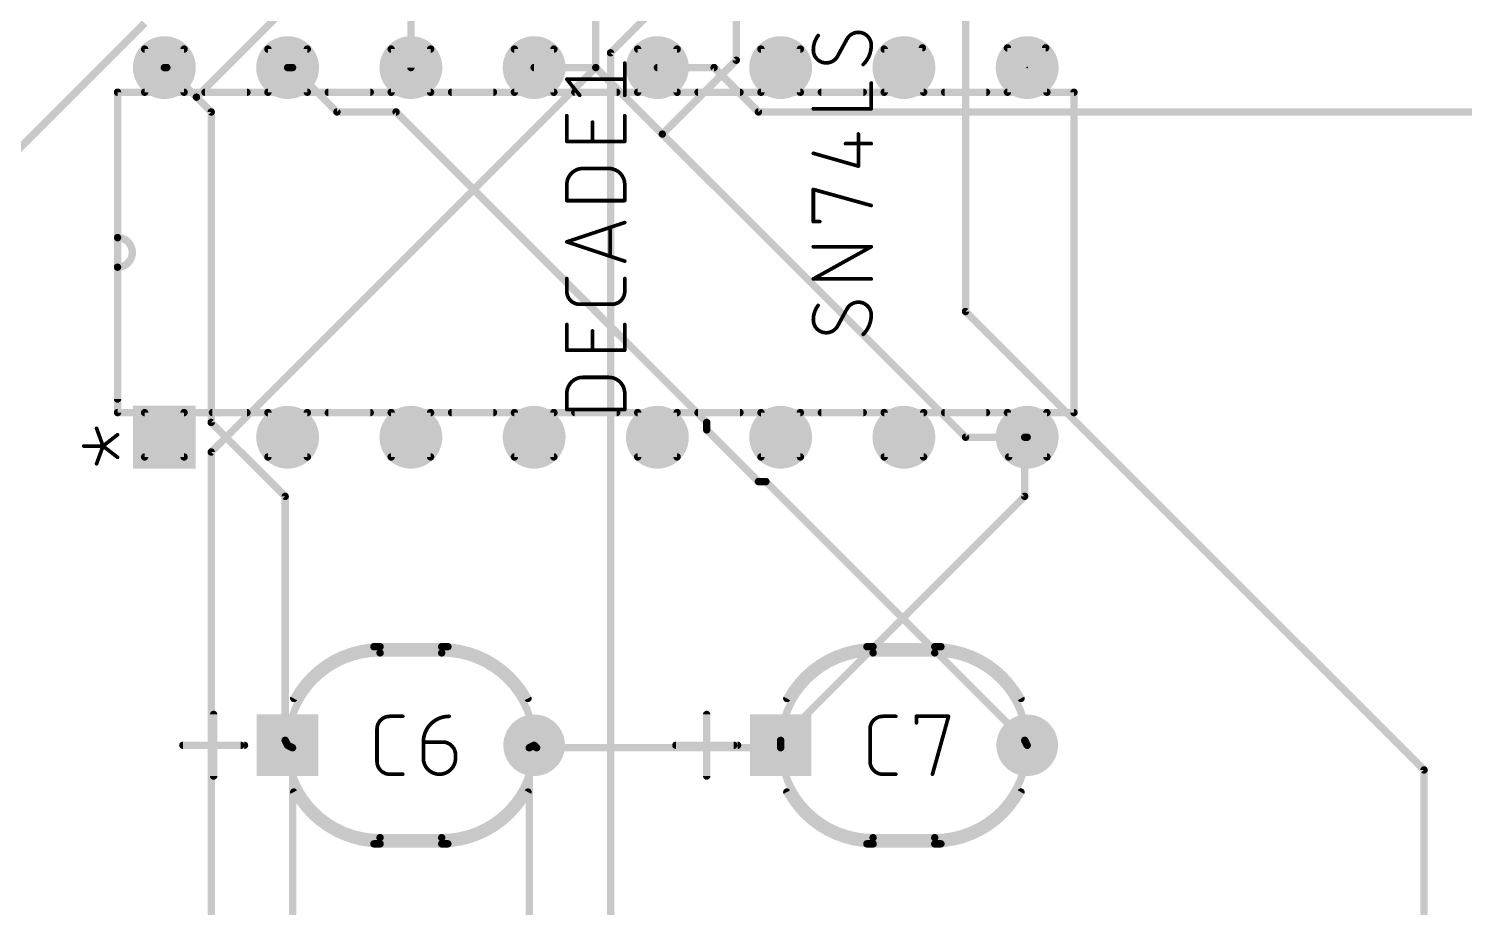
# Model space of a CAD drawing. Extents: x 0 to 5.05, y 0 to 4.04.
# Drawn here: x 0.59 to 1.755, y 2.019 to 2.732 of the extents above; entities that cross this region are included whole.
import ezdxf

# ---------------------------------------------------------------- set-up
doc = ezdxf.new("R2010")
doc.units = 0
for name, color, linetype in [('1', 12, 'CONTINUOUS'), ('16', 132, 'CONTINUOUS'), ('17', 110, 'CONTINUOUS'), ('21', 253, 'CONTINUOUS'), ('23', 53, 'CONTINUOUS'), ('25', 253, 'CONTINUOUS'), ('27', 253, 'CONTINUOUS'), ('51', 253, 'CONTINUOUS')]:
    doc.layers.add(name, color=color, linetype=linetype)

# ---------------------------------------------------------------- blocks, each defined once
blk = doc.blocks.new('SQUAREP')
blk.add_solid([(-0.5, -0.5), (0.5, -0.5), (-0.5, 0.5), (0.5, 0.5)])
blk = doc.blocks.new('ROUNDP')
at = {"const_width": 0.5}
blk.add_lwpolyline([(0, -0.25, 1), (0, 0.25, 1), (0, -0.25)], format="xyb", dxfattribs=at)

msp = doc.modelspace()

# ---------------------------------------------------------------- linework, layer by layer
at = {"layer": '1', "const_width": 0.006}
for points in [[(1.35, 2.502), (1.35, 3.142)], [(0.996, 2.946), (0.726, 2.676)], [(1.164, 2.748), (1.164, 2.706)], [(0.576, 2.628), (0.684, 2.736)], [(0.702, 2.7), (0.7, 2.7)], [(0.702, 2.7), (0.726, 2.676)], [(0.804, 2.7), (0.8, 2.7)], [(0.804, 2.7), (0.84, 2.664)], [(1.05, 2.7), (1, 2.7)], [(1.104, 2.646), (1.05, 2.7)], [(1.164, 2.706), (1.104, 2.646)], [(0.726, 2.676), (0.738, 2.664)], [(0.738, 2.664), (0.738, 2.412)], [(0.84, 2.664), (0.888, 2.664)], [(0.888, 2.664), (1.14, 2.412)], [(1.35, 2.4), (1.104, 2.646)], [(1.722, 2.13), (1.35, 2.502)], [(0.738, 2.412), (0.798, 2.352)], [(1.14, 2.412), (1.14, 2.406)], [(1.14, 2.406), (1.182, 2.364)], [(1.4, 2.4), (1.35, 2.4)], [(1.182, 2.364), (1.188, 2.364)], [(1.188, 2.364), (1.398, 2.154)], [(0.798, 2.352), (0.798, 2.154)], [(0.798, 2.154), (0.8, 2.15)], [(1.398, 2.154), (1.4, 2.15)], [(1.002, 2.148), (1, 2.15)], [(1.2, 2.148), (1.002, 2.148)], [(1.2, 2.148), (1.2, 2.15)], [(1.722, 1.032), (1.722, 2.13)]]:
    msp.add_lwpolyline(points, dxfattribs=at)
at = {"layer": '1', "const_width": 0.003}
for points in [[(0.7, 2.7015, 1), (0.7, 2.6985)], [(0.703061, 2.701061, 1), (0.700939, 2.698939)], [(0.702, 2.6985, 1), (0.702, 2.7015)], [(0.8, 2.7015, 1), (0.8, 2.6985)], [(0.805061, 2.701061, 1), (0.802939, 2.698939)], [(0.804, 2.6985, 1), (0.804, 2.7015)], [(1, 2.7015, 1), (1, 2.6985)], [(1.051061, 2.701061, 1), (1.048939, 2.698939)], [(1.05, 2.6985, 1), (1.05, 2.7015)], [(1.1625, 2.706, 1), (1.1655, 2.706)], [(1.165061, 2.704939, 1), (1.162939, 2.707061)], [(0.727061, 2.677061, 1), (0.724939, 2.674939)], [(0.724939, 2.677061, 1), (0.727061, 2.674939)], [(0.724939, 2.674939, 1), (0.727061, 2.677061)], [(0.7395, 2.664, 1), (0.7365, 2.664)], [(0.736939, 2.662939, 1), (0.739061, 2.665061)], [(0.84, 2.6655, 1), (0.84, 2.6625)], [(0.838939, 2.662939, 1), (0.841061, 2.665061)], [(0.889061, 2.665061, 1), (0.886939, 2.662939)], [(0.888, 2.6625, 1), (0.888, 2.6655)], [(1.105061, 2.647061, 1), (1.102939, 2.644939)], [(1.102939, 2.647061, 1), (1.105061, 2.644939)], [(1.102939, 2.644939, 1), (1.105061, 2.647061)], [(1.351061, 2.503061, 1), (1.348939, 2.500939)], [(1.3485, 2.502, 1), (1.3515, 2.502)], [(0.739061, 2.413061, 1), (0.736939, 2.410939)], [(0.7365, 2.412, 1), (0.7395, 2.412)], [(1.1415, 2.412, 1), (1.1385, 2.412)], [(1.138939, 2.410939, 1), (1.141061, 2.413061)], [(1.141061, 2.407061, 1), (1.138939, 2.404939)], [(1.1385, 2.406, 1), (1.1415, 2.406)], [(1.35, 2.4015, 1), (1.35, 2.3985)], [(1.348939, 2.398939, 1), (1.351061, 2.401061)], [(1.4, 2.3985, 1), (1.4, 2.4015)], [(1.182, 2.3655, 1), (1.182, 2.3625)], [(1.180939, 2.362939, 1), (1.183061, 2.365061)], [(1.189061, 2.365061, 1), (1.186939, 2.362939)], [(1.188, 2.3625, 1), (1.188, 2.3655)], [(0.7995, 2.352, 1), (0.7965, 2.352)], [(0.796939, 2.350939, 1), (0.799061, 2.353061)], [(0.799342, 2.154671, 1), (0.796658, 2.153329)], [(0.7965, 2.154, 1), (0.7995, 2.154)], [(1.399342, 2.154671, 1), (1.396658, 2.153329)], [(1.396939, 2.152939, 1), (1.399061, 2.155061)], [(0.798658, 2.149329, 1), (0.801342, 2.150671)], [(1.001061, 2.151061, 1), (0.998939, 2.148939)], [(1.002, 2.1495, 1), (1.002, 2.1465)], [(1.000939, 2.146939, 1), (1.003061, 2.149061)], [(1.2015, 2.15, 1), (1.1985, 2.15)], [(1.1985, 2.148, 1), (1.2015, 2.148)], [(1.2, 2.1465, 1), (1.2, 2.1495)], [(1.398658, 2.149329, 1), (1.401342, 2.150671)], [(1.7235, 2.13, 1), (1.7205, 2.13)], [(1.720939, 2.128939, 1), (1.723061, 2.131061)]]:
    msp.add_lwpolyline(points, format="xyb", dxfattribs=at)
at = {"layer": '16', "const_width": 0.006}
for points in [[(1.05, 2.7), (1.05, 3.142)], [(0.9, 3.036), (0.9, 2.7)], [(1.062, 2.712), (1.248, 2.898)], [(1.062, 0.936), (1.062, 2.712)], [(0.738, 2.388), (1.05, 2.7)], [(1.146, 2.7), (1.1, 2.7)], [(1.182, 2.664), (1.146, 2.7)], [(2.064, 2.664), (1.182, 2.664)], [(1.398, 2.352), (1.398, 2.4)], [(1.398, 2.4), (1.4, 2.4)], [(0.738, 0.936), (0.738, 2.388)], [(1.2, 2.154), (1.398, 2.352)], [(1.2, 2.154), (1.2, 2.15)], [(0.804, 2.148), (0.8, 2.15)], [(0.804, 2.148), (0.804, 0.858)], [(0.996, 2.148), (1, 2.15)], [(0.996, 2.148), (0.996, 0.66)]]:
    msp.add_lwpolyline(points, dxfattribs=at)
at = {"layer": '16', "const_width": 0.003}
for points in [[(1.0635, 2.712, 1), (1.0605, 2.712)], [(1.060939, 2.713061, 1), (1.063061, 2.710939)], [(1.051061, 2.698939, 1), (1.048939, 2.701061)], [(1.1, 2.7015, 1), (1.1, 2.6985)], [(1.147061, 2.701061, 1), (1.144939, 2.698939)], [(1.146, 2.6985, 1), (1.146, 2.7015)], [(0.8985, 2.7, 1), (0.9015, 2.7)], [(1.0485, 2.7, 1), (1.0515, 2.7)], [(1.182, 2.6655, 1), (1.182, 2.6625)], [(1.180939, 2.662939, 1), (1.183061, 2.665061)], [(1.3995, 2.4, 1), (1.3965, 2.4)], [(1.398, 2.4015, 1), (1.398, 2.3985)], [(1.4, 2.3985, 1), (1.4, 2.4015)], [(0.7395, 2.388, 1), (0.7365, 2.388)], [(0.736939, 2.389061, 1), (0.739061, 2.386939)], [(1.3965, 2.352, 1), (1.3995, 2.352)], [(1.399061, 2.350939, 1), (1.396939, 2.353061)], [(1.2015, 2.154, 1), (1.1985, 2.154)], [(1.198939, 2.155061, 1), (1.201061, 2.152939)], [(0.800671, 2.151342, 1), (0.799329, 2.148658)], [(0.8055, 2.148, 1), (0.8025, 2.148)], [(0.803329, 2.146658, 1), (0.804671, 2.149342)], [(0.9975, 2.148, 1), (0.9945, 2.148)], [(0.995329, 2.149342, 1), (0.996671, 2.146658)], [(1.000671, 2.148658, 1), (0.999329, 2.151342)], [(1.1985, 2.15, 1), (1.2015, 2.15)]]:
    msp.add_lwpolyline(points, format="xyb", dxfattribs=at)
at = {"layer": '21'}
for points, const_width in [([(0.662, 2.68), (0.662, 2.562)], 0.006), ([(0.767, 2.68), (0.733, 2.68)], 0.006), ([(0.867, 2.68), (0.833, 2.68)], 0.006), ([(0.967, 2.68), (0.933, 2.68)], 0.006), ([(1.067, 2.68), (1.033, 2.68)], 0.006), ([(1.167, 2.68), (1.133, 2.68)], 0.006), ([(1.267, 2.68), (1.233, 2.68)], 0.006), ([(1.367, 2.68), (1.333, 2.68)], 0.006), ([(1.438, 2.42), (1.438, 2.68)], 0.006), ([(0.662, 2.562), (0.662, 2.538)], 0.006), ([(0.662, 2.538), (0.662, 2.431)], 0.006), ([(0.739, 2.42), (0.767, 2.42)], 0.006), ([(0.833, 2.42), (0.867, 2.42)], 0.006), ([(0.933, 2.42), (0.967, 2.42)], 0.006), ([(1.033, 2.42), (1.067, 2.42)], 0.006), ([(1.133, 2.42), (1.167, 2.42)], 0.006), ([(1.233, 2.42), (1.267, 2.42)], 0.006), ([(1.333, 2.42), (1.367, 2.42)], 0.006), ([(0.650222, 2.392861), (0.645, 2.407222)], 0.003), ([(0.650222, 2.392861), (0.661972, 2.402)], 0.003), ([(0.634556, 2.392861), (0.650222, 2.392861)], 0.003), ([(0.650222, 2.392861), (0.645, 2.3785)], 0.003), ([(0.661972, 2.383722), (0.650222, 2.392861)], 0.003), ([(0.87, 2.23), (0.875, 2.23)], 0.006), ([(0.875, 2.23), (0.925, 2.23)], 0.006), ([(0.925, 2.23), (0.93, 2.23)], 0.006), ([(1.27, 2.23), (1.275, 2.23)], 0.006), ([(1.275, 2.23), (1.325, 2.23)], 0.006), ([(1.325, 2.23), (1.33, 2.23)], 0.006), ([(0.74, 2.175), (0.74, 2.125)], 0.006), ([(1.14, 2.175), (1.14, 2.125)], 0.006), ([(0.715, 2.15), (0.762, 2.15)], 0.006), ([(1.115, 2.15), (1.162, 2.15)], 0.006), ([(0.87, 2.07), (0.875, 2.07)], 0.006), ([(0.875, 2.07), (0.925, 2.07)], 0.006), ([(0.925, 2.07), (0.93, 2.07)], 0.006), ([(1.27, 2.07), (1.275, 2.07)], 0.006), ([(1.275, 2.07), (1.325, 2.07)], 0.006), ([(1.325, 2.07), (1.33, 2.07)], 0.006)]:
    msp.add_lwpolyline(points, dxfattribs=dict(at, const_width=const_width))
for points, const_width in [([(0.6635, 2.68, 1), (0.6605, 2.68)], 0.003), ([(0.733, 2.6815, 1), (0.733, 2.6785)], 0.003), ([(0.767, 2.6785, 1), (0.767, 2.6815)], 0.003), ([(0.833, 2.6815, 1), (0.833, 2.6785)], 0.003), ([(0.867, 2.6785, 1), (0.867, 2.6815)], 0.003), ([(0.933, 2.6815, 1), (0.933, 2.6785)], 0.003), ([(0.967, 2.6785, 1), (0.967, 2.6815)], 0.003), ([(1.033, 2.6815, 1), (1.033, 2.6785)], 0.003), ([(1.067, 2.6785, 1), (1.067, 2.6815)], 0.003), ([(1.133, 2.6815, 1), (1.133, 2.6785)], 0.003), ([(1.167, 2.6785, 1), (1.167, 2.6815)], 0.003), ([(1.233, 2.6815, 1), (1.233, 2.6785)], 0.003), ([(1.267, 2.6785, 1), (1.267, 2.6815)], 0.003), ([(1.333, 2.6815, 1), (1.333, 2.6785)], 0.003), ([(1.367, 2.6785, 1), (1.367, 2.6815)], 0.003), ([(1.4395, 2.68, 1), (1.4365, 2.68)], 0.003), ([(0.6635, 2.562, 1), (0.6605, 2.562)], 0.003), ([(0.662, 2.538, 1), (0.662, 2.562)], 0.006), ([(0.662, 2.5635, 1), (0.662, 2.5605)], 0.003), ([(0.6605, 2.562, 1), (0.6635, 2.562)], 0.003), ([(0.6635, 2.538, 1), (0.6605, 2.538)], 0.003), ([(0.662, 2.5395, 1), (0.662, 2.5365)], 0.003), ([(0.6605, 2.538, 1), (0.6635, 2.538)], 0.003), ([(0.6605, 2.431, 1), (0.6635, 2.431)], 0.003), ([(0.739, 2.4215, 1), (0.739, 2.4185)], 0.003), ([(0.767, 2.4185, 1), (0.767, 2.4215)], 0.003), ([(0.833, 2.4215, 1), (0.833, 2.4185)], 0.003), ([(0.867, 2.4185, 1), (0.867, 2.4215)], 0.003), ([(0.933, 2.4215, 1), (0.933, 2.4185)], 0.003), ([(0.967, 2.4185, 1), (0.967, 2.4215)], 0.003), ([(1.033, 2.4215, 1), (1.033, 2.4185)], 0.003), ([(1.067, 2.4185, 1), (1.067, 2.4215)], 0.003), ([(1.133, 2.4215, 1), (1.133, 2.4185)], 0.003), ([(1.167, 2.4185, 1), (1.167, 2.4215)], 0.003), ([(1.233, 2.4215, 1), (1.233, 2.4185)], 0.003), ([(1.267, 2.4185, 1), (1.267, 2.4215)], 0.003), ([(1.333, 2.4215, 1), (1.333, 2.4185)], 0.003), ([(1.367, 2.4185, 1), (1.367, 2.4215)], 0.003), ([(1.4365, 2.42, 1), (1.4395, 2.42)], 0.003), ([(0.645705, 2.407479, 1), (0.644295, 2.406966)], 0.0015), ([(0.662433, 2.401408, 1), (0.661512, 2.402592)], 0.0015), ([(0.634556, 2.393611, 1), (0.634556, 2.392111)], 0.0015), ([(0.650683, 2.393453, 1), (0.649762, 2.392269)], 0.0015), ([(0.649762, 2.393453, 1), (0.650683, 2.392269)], 0.0015), ([(0.650927, 2.392605, 1), (0.649517, 2.393117)], 0.0015), ([(0.649517, 2.392605, 1), (0.650927, 2.393117)], 0.0015), ([(0.650222, 2.392111, 1), (0.650222, 2.393611)], 0.0015), ([(0.644295, 2.378756, 1), (0.645705, 2.378244)], 0.0015), ([(0.661512, 2.38313, 1), (0.662433, 2.384314)], 0.0015), ([(0.875, 2.23, 0.272631), (0.805, 2.188)], 0.006), ([(0.87, 2.2315, 1), (0.87, 2.2285)], 0.003), ([(0.875, 2.2315, 1), (0.875, 2.2285)], 0.003), ([(0.875012, 2.2285, 1), (0.874988, 2.2315)], 0.003), ([(0.875, 2.2285, 1), (0.875, 2.2315)], 0.003), ([(0.925, 2.2315, 1), (0.925, 2.2285)], 0.003), ([(0.995, 2.188, 0.272631), (0.925, 2.23)], 0.006), ([(0.925012, 2.2315, 1), (0.924988, 2.2285)], 0.003), ([(0.925, 2.2285, 1), (0.925, 2.2315)], 0.003), ([(0.93, 2.2285, 1), (0.93, 2.2315)], 0.003), ([(1.275, 2.23, 0.272631), (1.205, 2.188)], 0.006), ([(1.27, 2.2315, 1), (1.27, 2.2285)], 0.003), ([(1.275, 2.2315, 1), (1.275, 2.2285)], 0.003), ([(1.275012, 2.2285, 1), (1.274988, 2.2315)], 0.003), ([(1.275, 2.2285, 1), (1.275, 2.2315)], 0.003), ([(1.325, 2.2315, 1), (1.325, 2.2285)], 0.003), ([(1.395, 2.188, 0.272631), (1.325, 2.23)], 0.006), ([(1.325012, 2.2315, 1), (1.324988, 2.2285)], 0.003), ([(1.325, 2.2285, 1), (1.325, 2.2315)], 0.003), ([(1.33, 2.2285, 1), (1.33, 2.2315)], 0.003), ([(0.803682, 2.188717, 1), (0.806318, 2.187283)], 0.003), ([(0.993682, 2.187283, 1), (0.996318, 2.188717)], 0.003), ([(1.203682, 2.188717, 1), (1.206318, 2.187283)], 0.003), ([(1.393682, 2.187283, 1), (1.396318, 2.188717)], 0.003), ([(0.7415, 2.175, 1), (0.7385, 2.175)], 0.003), ([(1.1415, 2.175, 1), (1.1385, 2.175)], 0.003), ([(0.715, 2.1515, 1), (0.715, 2.1485)], 0.003), ([(0.762, 2.1485, 1), (0.762, 2.1515)], 0.003), ([(1.115, 2.1515, 1), (1.115, 2.1485)], 0.003), ([(1.162, 2.1485, 1), (1.162, 2.1515)], 0.003), ([(0.7385, 2.125, 1), (0.7415, 2.125)], 0.003), ([(1.1385, 2.125, 1), (1.1415, 2.125)], 0.003), ([(0.805, 2.112, 0.272631), (0.875, 2.07)], 0.006), ([(0.806318, 2.112717, 1), (0.803682, 2.111283)], 0.003), ([(0.925, 2.07, 0.272631), (0.995, 2.112)], 0.006), ([(0.996318, 2.111283, 1), (0.993682, 2.112717)], 0.003), ([(1.205, 2.112, 0.272631), (1.275, 2.07)], 0.006), ([(1.206318, 2.112717, 1), (1.203682, 2.111283)], 0.003), ([(1.325, 2.07, 0.272631), (1.395, 2.112)], 0.006), ([(1.396318, 2.111283, 1), (1.393682, 2.112717)], 0.003), ([(0.87, 2.0715, 1), (0.87, 2.0685)], 0.003), ([(0.875, 2.0715, 1), (0.875, 2.0685)], 0.003), ([(0.874988, 2.0685, 1), (0.875012, 2.0715)], 0.003), ([(0.875, 2.0685, 1), (0.875, 2.0715)], 0.003), ([(0.925, 2.0715, 1), (0.925, 2.0685)], 0.003), ([(0.924988, 2.0715, 1), (0.925012, 2.0685)], 0.003), ([(0.925, 2.0685, 1), (0.925, 2.0715)], 0.003), ([(0.93, 2.0685, 1), (0.93, 2.0715)], 0.003), ([(1.27, 2.0715, 1), (1.27, 2.0685)], 0.003), ([(1.275, 2.0715, 1), (1.275, 2.0685)], 0.003), ([(1.274988, 2.0685, 1), (1.275012, 2.0715)], 0.003), ([(1.275, 2.0685, 1), (1.275, 2.0715)], 0.003), ([(1.325, 2.0715, 1), (1.325, 2.0685)], 0.003), ([(1.324988, 2.0715, 1), (1.325012, 2.0685)], 0.003), ([(1.325, 2.0685, 1), (1.325, 2.0715)], 0.003), ([(1.33, 2.0685, 1), (1.33, 2.0715)], 0.003)]:
    msp.add_lwpolyline(points, format="xyb", dxfattribs=dict(at, const_width=const_width))
at = {"layer": '23'}
for p in [(1.4, 2.7), (0.8, 2.15), (1.2, 2.15)]:
    msp.add_point(p, dxfattribs=at)
at = {"layer": '25', "const_width": 0.003}
for points in [[(1.0735, 2.677499), (1.0735, 2.70361)], [(1.036945, 2.677499), (1.0265, 2.690555)], [(1.0265, 2.690555), (1.0735, 2.690555)], [(1.0265, 2.640077), (1.0265, 2.660966)], [(1.047389, 2.640077), (1.047389, 2.655744)], [(1.0735, 2.660966), (1.0735, 2.640077)], [(1.0735, 2.640077), (1.0265, 2.640077)], [(1.039556, 2.618111), (1.060445, 2.618111)], [(1.0265, 2.592), (1.0265, 2.605055)], [(1.0735, 2.605055), (1.0735, 2.592)], [(1.0735, 2.592), (1.0265, 2.592)], [(1.0265, 2.558555), (1.0735, 2.574222)], [(1.06175, 2.570305), (1.06175, 2.546805)], [(1.0735, 2.542889), (1.0265, 2.558555)], [(1.0265, 2.51833), (1.0265, 2.528774)], [(1.0735, 2.528774), (1.0735, 2.51833)], [(1.063056, 2.507885), (1.036945, 2.507885)], [(1.0265, 2.470578), (1.0265, 2.491467)], [(1.0735, 2.491467), (1.0735, 2.470578)], [(1.047389, 2.470578), (1.047389, 2.486244)], [(1.0735, 2.470578), (1.0265, 2.470578)], [(1.039556, 2.448611), (1.060445, 2.448611)], [(1.0265, 2.4225), (1.0265, 2.435555)], [(1.0735, 2.435555), (1.0735, 2.4225)], [(1.0735, 2.4225), (1.0265, 2.4225)], [(0.882944, 2.1735), (0.893389, 2.1735)], [(1.282944, 2.1735), (1.293389, 2.1735)], [(1.310114, 2.168278), (1.310114, 2.1735)], [(1.310114, 2.1735), (1.336225, 2.1735)], [(1.336225, 2.1735), (1.32317, 2.1265)], [(0.8725, 2.136944), (0.8725, 2.163055)], [(1.2725, 2.136944), (1.2725, 2.163055)], [(0.910114, 2.152611), (0.925781, 2.152611)], [(0.910114, 2.139555), (0.910114, 2.152611)], [(0.936225, 2.142167), (0.936225, 2.139555)], [(0.893389, 2.1265), (0.882944, 2.1265)], [(1.293389, 2.1265), (1.282944, 2.1265)]]:
    msp.add_lwpolyline(points, dxfattribs=at)
at = {"layer": '25'}
for points, const_width in [([(1.07425, 2.70361, 1), (1.07275, 2.70361)], 0.0015), ([(1.027086, 2.691023, 1), (1.025914, 2.690086)], 0.0015), ([(1.0265, 2.691305, 1), (1.0265, 2.689805)], 0.0015), ([(1.0735, 2.689805, 1), (1.0735, 2.691305)], 0.0015), ([(1.036359, 2.677031, 1), (1.03753, 2.677968)], 0.0015), ([(1.07275, 2.677499, 1), (1.07425, 2.677499)], 0.0015), ([(1.02725, 2.660966, 1), (1.02575, 2.660966)], 0.0015), ([(1.048139, 2.655744, 1), (1.046639, 2.655744)], 0.0015), ([(1.07425, 2.660966, 1), (1.07275, 2.660966)], 0.0015), ([(1.0265, 2.640827, 1), (1.0265, 2.639327)], 0.0015), ([(1.02575, 2.640077, 1), (1.02725, 2.640077)], 0.0015), ([(1.046639, 2.640077, 1), (1.048139, 2.640077)], 0.0015), ([(1.07275, 2.640077, 1), (1.07425, 2.640077)], 0.0015), ([(1.0735, 2.639327, 1), (1.0735, 2.640827)], 0.0015), ([(1.039556, 2.618111, 0.414214), (1.0265, 2.605055)], 0.003), ([(1.039556, 2.618861, 1), (1.039556, 2.617361)], 0.0015), ([(1.039556, 2.617361, 1), (1.039556, 2.618861)], 0.0015), ([(1.0735, 2.605055, 0.414216), (1.060445, 2.618111)], 0.003), ([(1.060445, 2.618861, 1), (1.060445, 2.617361)], 0.0015), ([(1.060445, 2.617361, 1), (1.060445, 2.618861)], 0.0015), ([(1.02725, 2.605055, 1), (1.02575, 2.605055)], 0.0015), ([(1.02575, 2.605055, 1), (1.02725, 2.605055)], 0.0015), ([(1.07425, 2.605055, 1), (1.07275, 2.605055)], 0.0015), ([(1.07275, 2.605055, 1), (1.07425, 2.605055)], 0.0015), ([(1.0265, 2.59275, 1), (1.0265, 2.59125)], 0.0015), ([(1.02575, 2.592, 1), (1.02725, 2.592)], 0.0015), ([(1.07275, 2.592, 1), (1.07425, 2.592)], 0.0015), ([(1.0735, 2.59125, 1), (1.0735, 2.59275)], 0.0015), ([(1.073737, 2.57351, 1), (1.073263, 2.574933)], 0.0015), ([(1.0625, 2.570305, 1), (1.061, 2.570305)], 0.0015), ([(1.026737, 2.559267, 1), (1.026263, 2.557844)], 0.0015), ([(1.026263, 2.559267, 1), (1.026737, 2.557844)], 0.0015), ([(1.061, 2.546805, 1), (1.0625, 2.546805)], 0.0015), ([(1.073263, 2.542177, 1), (1.073737, 2.5436)], 0.0015), ([(1.02725, 2.528774, 1), (1.02575, 2.528774)], 0.0015), ([(1.07425, 2.528774, 1), (1.07275, 2.528774)], 0.0015), ([(1.0265, 2.51833, 0.414207), (1.036945, 2.507885)], 0.003), ([(1.02725, 2.51833, 1), (1.02575, 2.51833)], 0.0015), ([(1.02575, 2.51833, 1), (1.02725, 2.51833)], 0.0015), ([(1.063056, 2.507885, 0.414214), (1.0735, 2.51833)], 0.003), ([(1.07425, 2.51833, 1), (1.07275, 2.51833)], 0.0015), ([(1.07275, 2.51833, 1), (1.07425, 2.51833)], 0.0015), ([(1.036945, 2.508635, 1), (1.036945, 2.507135)], 0.0015), ([(1.036945, 2.507135, 1), (1.036945, 2.508635)], 0.0015), ([(1.063056, 2.508635, 1), (1.063056, 2.507135)], 0.0015), ([(1.063056, 2.507135, 1), (1.063056, 2.508635)], 0.0015), ([(1.02725, 2.491467, 1), (1.02575, 2.491467)], 0.0015), ([(1.07425, 2.491467, 1), (1.07275, 2.491467)], 0.0015), ([(1.048139, 2.486244, 1), (1.046639, 2.486244)], 0.0015), ([(1.0265, 2.471328, 1), (1.0265, 2.469828)], 0.0015), ([(1.02575, 2.470578, 1), (1.02725, 2.470578)], 0.0015), ([(1.046639, 2.470578, 1), (1.048139, 2.470578)], 0.0015), ([(1.07275, 2.470578, 1), (1.07425, 2.470578)], 0.0015), ([(1.0735, 2.469828, 1), (1.0735, 2.471328)], 0.0015), ([(1.039556, 2.448611, 0.414214), (1.0265, 2.435555)], 0.003), ([(1.039556, 2.449361, 1), (1.039556, 2.447861)], 0.0015), ([(1.039556, 2.447861, 1), (1.039556, 2.449361)], 0.0015), ([(1.0735, 2.435555, 0.414216), (1.060445, 2.448611)], 0.003), ([(1.060445, 2.449361, 1), (1.060445, 2.447861)], 0.0015), ([(1.060445, 2.447861, 1), (1.060445, 2.449361)], 0.0015), ([(1.02725, 2.435555, 1), (1.02575, 2.435555)], 0.0015), ([(1.02575, 2.435555, 1), (1.02725, 2.435555)], 0.0015), ([(1.07425, 2.435555, 1), (1.07275, 2.435555)], 0.0015), ([(1.07275, 2.435555, 1), (1.07425, 2.435555)], 0.0015), ([(1.0265, 2.42325, 1), (1.0265, 2.42175)], 0.0015), ([(1.02575, 2.4225, 1), (1.02725, 2.4225)], 0.0015), ([(1.07275, 2.4225, 1), (1.07425, 2.4225)], 0.0015), ([(1.0735, 2.42175, 1), (1.0735, 2.42325)], 0.0015), ([(0.882944, 2.1735, 0.41421), (0.8725, 2.163055)], 0.003), ([(0.882944, 2.17425, 1), (0.882944, 2.17275)], 0.0015), ([(0.882944, 2.17275, 1), (0.882944, 2.17425)], 0.0015), ([(0.893389, 2.17275, 1), (0.893389, 2.17425)], 0.0015), ([(0.931003, 2.1735, 0.414212), (0.910114, 2.152611)], 0.003), ([(0.931003, 2.17275, 1), (0.931003, 2.17425)], 0.0015), ([(1.282944, 2.1735, 0.41421), (1.2725, 2.163055)], 0.003), ([(1.282944, 2.17425, 1), (1.282944, 2.17275)], 0.0015), ([(1.282944, 2.17275, 1), (1.282944, 2.17425)], 0.0015), ([(1.293389, 2.17275, 1), (1.293389, 2.17425)], 0.0015), ([(1.310864, 2.1735, 1), (1.309364, 2.1735)], 0.0015), ([(1.310114, 2.17425, 1), (1.310114, 2.17275)], 0.0015), ([(1.309364, 2.168278, 1), (1.310864, 2.168278)], 0.0015), ([(1.336948, 2.173299, 1), (1.335503, 2.173701)], 0.0015), ([(1.336225, 2.17275, 1), (1.336225, 2.17425)], 0.0015), ([(0.87325, 2.163055, 1), (0.87175, 2.163055)], 0.0015), ([(0.87175, 2.163055, 1), (0.87325, 2.163055)], 0.0015), ([(1.27325, 2.163055, 1), (1.27175, 2.163055)], 0.0015), ([(1.27175, 2.163055, 1), (1.27325, 2.163055)], 0.0015), ([(0.910114, 2.153361, 1), (0.910114, 2.151861)], 0.0015), ([(0.910864, 2.152611, 1), (0.909364, 2.152611)], 0.0015), ([(0.909364, 2.152611, 1), (0.910864, 2.152611)], 0.0015), ([(0.936225, 2.142167, 0.414214), (0.925781, 2.152611)], 0.003), ([(0.925781, 2.153361, 1), (0.925781, 2.151861)], 0.0015), ([(0.925781, 2.151861, 1), (0.925781, 2.153361)], 0.0015), ([(0.936975, 2.142167, 1), (0.935475, 2.142167)], 0.0015), ([(0.8725, 2.136944, 0.414214), (0.882944, 2.1265)], 0.003), ([(0.87325, 2.136944, 1), (0.87175, 2.136944)], 0.0015), ([(0.87175, 2.136944, 1), (0.87325, 2.136944)], 0.0015), ([(0.910114, 2.139555, 1), (0.936225, 2.139555)], 0.003), ([(0.910864, 2.139555, 1), (0.909364, 2.139555)], 0.0015), ([(0.909364, 2.139555, 1), (0.910864, 2.139555)], 0.0015), ([(0.935475, 2.142167, 1), (0.936975, 2.142167)], 0.0015), ([(0.936975, 2.139555, 1), (0.935475, 2.139555)], 0.0015), ([(0.935475, 2.139555, 1), (0.936975, 2.139555)], 0.0015), ([(1.2725, 2.136944, 0.414214), (1.282944, 2.1265)], 0.003), ([(1.27325, 2.136944, 1), (1.27175, 2.136944)], 0.0015), ([(1.27175, 2.136944, 1), (1.27325, 2.136944)], 0.0015), ([(0.882944, 2.12725, 1), (0.882944, 2.12575)], 0.0015), ([(0.882944, 2.12575, 1), (0.882944, 2.12725)], 0.0015), ([(0.893389, 2.12575, 1), (0.893389, 2.12725)], 0.0015), ([(1.282944, 2.12725, 1), (1.282944, 2.12575)], 0.0015), ([(1.282944, 2.12575, 1), (1.282944, 2.12725)], 0.0015), ([(1.293389, 2.12575, 1), (1.293389, 2.12725)], 0.0015), ([(1.322447, 2.126701, 1), (1.323892, 2.126299)], 0.0015)]:
    msp.add_lwpolyline(points, format="xyb", dxfattribs=dict(at, const_width=const_width))
at = {"layer": '27'}
for points, const_width in [([(1.230417, 2.725999, 0.162279), (1.2265, 2.714249)], 0.003), ([(1.231017, 2.725549, 1), (1.229817, 2.726449)], 0.0015), ([(1.263056, 2.72861, 0.265564), (1.253917, 2.723388)], 0.003), ([(1.2735, 2.718166, 0.414214), (1.263056, 2.72861)], 0.003), ([(1.263056, 2.72936, 1), (1.263056, 2.72786)], 0.0015), ([(1.263056, 2.72786, 1), (1.263056, 2.72936)], 0.0015), ([(1.2265, 2.714249, 0.414214), (1.236945, 2.703805)], 0.003), ([(1.22725, 2.714249, 1), (1.22575, 2.714249)], 0.0015), ([(1.22575, 2.714249, 1), (1.22725, 2.714249)], 0.0015), ([(1.25327, 2.723769, 1), (1.254563, 2.723007)], 0.0015), ([(1.254575, 2.723029, 1), (1.253258, 2.723747)], 0.0015), ([(1.266972, 2.702499, 0.199998), (1.2735, 2.718166)], 0.003), ([(1.27425, 2.718166, 1), (1.27275, 2.718166)], 0.0015), ([(1.27275, 2.718166, 1), (1.27425, 2.718166)], 0.0015), ([(1.236945, 2.703805, 0.265566), (1.246083, 2.709027)], 0.003), ([(1.236945, 2.704555, 1), (1.236945, 2.703055)], 0.0015), ([(1.236945, 2.703055, 1), (1.236945, 2.704555)], 0.0015), ([(1.245425, 2.709386, 1), (1.246742, 2.708668)], 0.0015), ([(1.246729, 2.708646, 1), (1.245437, 2.709408)], 0.0015), ([(1.266444, 2.703032, 1), (1.2675, 2.701967)], 0.0015), ([(1.27425, 2.687466, 1), (1.27275, 2.687466)], 0.0015), ([(1.2265, 2.667327, 1), (1.2265, 2.665827)], 0.0015), ([(1.27275, 2.666577, 1), (1.27425, 2.666577)], 0.0015), ([(1.2735, 2.665827, 1), (1.2735, 2.667327)], 0.0015), ([(1.263806, 2.646111, 1), (1.262306, 2.646111)], 0.0015), ([(1.252611, 2.639027, 1), (1.252611, 2.637527)], 0.0015), ([(1.2735, 2.637527, 1), (1.2735, 2.639027)], 0.0015), ([(1.226706, 2.631165, 1), (1.226294, 2.629723)], 0.0015), ([(1.262306, 2.62, 1), (1.263806, 2.62)], 0.0015), ([(1.26285, 2.619278, 1), (1.263262, 2.620721)], 0.0015), ([(1.22725, 2.601111, 1), (1.22575, 2.601111)], 0.0015), ([(1.226701, 2.601833, 1), (1.226299, 2.600388)], 0.0015), ([(1.273299, 2.587333, 1), (1.273701, 2.588778)], 0.0015), ([(1.2265, 2.57575, 1), (1.2265, 2.57425)], 0.0015), ([(1.22575, 2.575, 1), (1.22725, 2.575)], 0.0015), ([(1.231722, 2.57425, 1), (1.231722, 2.57575)], 0.0015), ([(1.2265, 2.555361, 1), (1.2265, 2.553861)], 0.0015), ([(1.273864, 2.553955, 1), (1.273136, 2.555267)], 0.0015), ([(1.2735, 2.553861, 1), (1.2735, 2.555361)], 0.0015), ([(1.2265, 2.52925, 1), (1.2265, 2.52775)], 0.0015), ([(1.226136, 2.529155, 1), (1.226864, 2.527844)], 0.0015), ([(1.2735, 2.52775, 1), (1.2735, 2.52925)], 0.0015), ([(1.230417, 2.507, 0.162279), (1.2265, 2.49525)], 0.003), ([(1.231017, 2.50655, 1), (1.229817, 2.50745)], 0.0015), ([(1.25327, 2.50477, 1), (1.254563, 2.504008)], 0.0015), ([(1.263056, 2.509611, 0.265564), (1.253917, 2.504389)], 0.003), ([(1.254575, 2.50403, 1), (1.253258, 2.504748)], 0.0015), ([(1.2735, 2.499167, 0.414214), (1.263056, 2.509611)], 0.003), ([(1.263056, 2.510361, 1), (1.263056, 2.508861)], 0.0015), ([(1.263056, 2.508861, 1), (1.263056, 2.510361)], 0.0015), ([(1.2265, 2.49525, 0.414214), (1.236945, 2.484805)], 0.003), ([(1.22725, 2.49525, 1), (1.22575, 2.49525)], 0.0015), ([(1.22575, 2.49525, 1), (1.22725, 2.49525)], 0.0015), ([(1.266972, 2.4835, 0.199998), (1.2735, 2.499167)], 0.003), ([(1.27425, 2.499167, 1), (1.27275, 2.499167)], 0.0015), ([(1.27275, 2.499167, 1), (1.27425, 2.499167)], 0.0015), ([(1.236945, 2.484805, 0.265566), (1.246083, 2.490028)], 0.003), ([(1.236945, 2.485555, 1), (1.236945, 2.484055)], 0.0015), ([(1.236945, 2.484055, 1), (1.236945, 2.485555)], 0.0015), ([(1.245425, 2.490387, 1), (1.246742, 2.489669)], 0.0015), ([(1.246729, 2.489647, 1), (1.245437, 2.490408)], 0.0015), ([(1.266444, 2.484033, 1), (1.2675, 2.482967)], 0.0015)]:
    msp.add_lwpolyline(points, format="xyb", dxfattribs=dict(at, const_width=const_width))
at = {"layer": '27', "const_width": 0.003}
for points in [[(1.253917, 2.723388), (1.246083, 2.709027)], [(1.2735, 2.666577), (1.2735, 2.687466)], [(1.2265, 2.666577), (1.2735, 2.666577)], [(1.263056, 2.62), (1.263056, 2.646111)], [(1.252611, 2.638277), (1.2735, 2.638277)], [(1.2265, 2.630444), (1.263056, 2.62)], [(1.2265, 2.575), (1.2265, 2.601111)], [(1.2265, 2.601111), (1.2735, 2.588055)], [(1.231722, 2.575), (1.2265, 2.575)], [(1.2265, 2.5285), (1.2735, 2.554611)], [(1.2735, 2.554611), (1.2265, 2.554611)], [(1.2735, 2.5285), (1.2265, 2.5285)], [(1.253917, 2.504389), (1.246083, 2.490028)]]:
    msp.add_lwpolyline(points, dxfattribs=at)
at = {"layer": '51'}
for points, const_width in [([(0.716, 2.715), (0.684, 2.715)], 0.006), ([(0.684, 2.715), (0.684, 2.68)], 0.006), ([(0.716, 2.68), (0.716, 2.715)], 0.006), ([(0.816, 2.715), (0.784, 2.715)], 0.006), ([(0.784, 2.715), (0.784, 2.68)], 0.006), ([(0.816, 2.68), (0.816, 2.715)], 0.006), ([(0.916, 2.715), (0.884, 2.715)], 0.006), ([(0.884, 2.715), (0.884, 2.68)], 0.006), ([(0.916, 2.68), (0.916, 2.715)], 0.006), ([(1.016, 2.715), (0.984, 2.715)], 0.006), ([(0.984, 2.715), (0.984, 2.68)], 0.006), ([(1.016, 2.68), (1.016, 2.715)], 0.006), ([(1.116, 2.715), (1.084, 2.715)], 0.006), ([(1.084, 2.715), (1.084, 2.68)], 0.006), ([(1.116, 2.68), (1.116, 2.715)], 0.006), ([(1.216, 2.715), (1.184, 2.715)], 0.006), ([(1.184, 2.715), (1.184, 2.68)], 0.006), ([(1.216, 2.68), (1.216, 2.715)], 0.006), ([(1.315, 2.716), (1.284, 2.715)], 0.006), ([(1.284, 2.715), (1.284, 2.68)], 0.006), ([(1.316, 2.68), (1.315, 2.716)], 0.006), ([(1.415, 2.716), (1.384, 2.716)], 0.006), ([(1.384, 2.716), (1.384, 2.68)], 0.006), ([(1.416, 2.68), (1.415, 2.716)], 0.006), ([(1.438, 2.68), (0.662, 2.68)], 0.006), ([(0.662, 2.68), (0.662, 2.562)], 0.006), ([(0.684, 2.68), (0.716, 2.68)], 0.006), ([(0.784, 2.68), (0.816, 2.68)], 0.006), ([(0.884, 2.68), (0.916, 2.68)], 0.006), ([(0.984, 2.68), (1.016, 2.68)], 0.006), ([(1.084, 2.68), (1.116, 2.68)], 0.006), ([(1.184, 2.68), (1.216, 2.68)], 0.006), ([(1.284, 2.68), (1.316, 2.68)], 0.006), ([(1.384, 2.68), (1.416, 2.68)], 0.006), ([(1.438, 2.42), (1.438, 2.68)], 0.006), ([(0.662, 2.562), (0.662, 2.538)], 0.006), ([(0.662, 2.538), (0.662, 2.42)], 0.006), ([(0.662, 2.42), (1.438, 2.42)], 0.006), ([(0.716, 2.42), (0.684, 2.42)], 0.006), ([(0.684, 2.42), (0.684, 2.384)], 0.006), ([(0.716, 2.384), (0.716, 2.42)], 0.006), ([(0.816, 2.42), (0.784, 2.42)], 0.006), ([(0.784, 2.42), (0.784, 2.384)], 0.006), ([(0.816, 2.384), (0.816, 2.42)], 0.006), ([(0.916, 2.42), (0.884, 2.42)], 0.006), ([(0.884, 2.42), (0.884, 2.384)], 0.006), ([(0.916, 2.384), (0.916, 2.42)], 0.006), ([(1.016, 2.42), (0.984, 2.42)], 0.006), ([(0.984, 2.42), (0.984, 2.384)], 0.006), ([(1.016, 2.384), (1.016, 2.42)], 0.006), ([(1.116, 2.42), (1.084, 2.42)], 0.006), ([(1.084, 2.42), (1.084, 2.384)], 0.006), ([(1.116, 2.384), (1.116, 2.42)], 0.006), ([(1.216, 2.42), (1.184, 2.42)], 0.006), ([(1.184, 2.42), (1.184, 2.384)], 0.006), ([(1.216, 2.384), (1.216, 2.42)], 0.006), ([(1.316, 2.42), (1.284, 2.42)], 0.006), ([(1.284, 2.42), (1.284, 2.384)], 0.006), ([(1.316, 2.384), (1.316, 2.42)], 0.006), ([(1.416, 2.42), (1.384, 2.42)], 0.006), ([(1.384, 2.42), (1.385, 2.384)], 0.006), ([(1.416, 2.384), (1.416, 2.42)], 0.006), ([(0.650222, 2.392861), (0.645, 2.407222)], 0.003), ([(0.650222, 2.392861), (0.661972, 2.402)], 0.003), ([(0.634556, 2.392861), (0.650222, 2.392861)], 0.003), ([(0.650222, 2.392861), (0.645, 2.3785)], 0.003), ([(0.661972, 2.383722), (0.650222, 2.392861)], 0.003), ([(0.684, 2.384), (0.716, 2.384)], 0.006), ([(0.784, 2.384), (0.816, 2.384)], 0.006), ([(0.884, 2.384), (0.916, 2.384)], 0.006), ([(0.984, 2.384), (1.016, 2.384)], 0.006), ([(1.084, 2.384), (1.116, 2.384)], 0.006), ([(1.184, 2.384), (1.216, 2.384)], 0.006), ([(1.284, 2.384), (1.316, 2.384)], 0.006), ([(1.385, 2.384), (1.416, 2.384)], 0.006), ([(0.875, 2.225), (0.925, 2.225)], 0.006), ([(1.275, 2.225), (1.325, 2.225)], 0.006), ([(0.74, 2.175), (0.74, 2.125)], 0.006), ([(1.14, 2.175), (1.14, 2.125)], 0.006), ([(0.715, 2.15), (0.765, 2.15)], 0.006), ([(1.115, 2.15), (1.165, 2.15)], 0.006), ([(0.875, 2.075), (0.925, 2.075)], 0.006), ([(1.275, 2.075), (1.325, 2.075)], 0.006)]:
    msp.add_lwpolyline(points, dxfattribs=dict(at, const_width=const_width))
for points, const_width in [([(0.684, 2.7165, 1), (0.684, 2.7135)], 0.003), ([(0.6855, 2.715, 1), (0.6825, 2.715)], 0.003), ([(0.7175, 2.715, 1), (0.7145, 2.715)], 0.003), ([(0.716, 2.7135, 1), (0.716, 2.7165)], 0.003), ([(0.784, 2.7165, 1), (0.784, 2.7135)], 0.003), ([(0.7855, 2.715, 1), (0.7825, 2.715)], 0.003), ([(0.8175, 2.715, 1), (0.8145, 2.715)], 0.003), ([(0.816, 2.7135, 1), (0.816, 2.7165)], 0.003), ([(0.884, 2.7165, 1), (0.884, 2.7135)], 0.003), ([(0.8855, 2.715, 1), (0.8825, 2.715)], 0.003), ([(0.9175, 2.715, 1), (0.9145, 2.715)], 0.003), ([(0.916, 2.7135, 1), (0.916, 2.7165)], 0.003), ([(0.984, 2.7165, 1), (0.984, 2.7135)], 0.003), ([(0.9855, 2.715, 1), (0.9825, 2.715)], 0.003), ([(1.0175, 2.715, 1), (1.0145, 2.715)], 0.003), ([(1.016, 2.7135, 1), (1.016, 2.7165)], 0.003), ([(1.084, 2.7165, 1), (1.084, 2.7135)], 0.003), ([(1.0855, 2.715, 1), (1.0825, 2.715)], 0.003), ([(1.1175, 2.715, 1), (1.1145, 2.715)], 0.003), ([(1.116, 2.7135, 1), (1.116, 2.7165)], 0.003), ([(1.184, 2.7165, 1), (1.184, 2.7135)], 0.003), ([(1.1855, 2.715, 1), (1.1825, 2.715)], 0.003), ([(1.2175, 2.715, 1), (1.2145, 2.715)], 0.003), ([(1.216, 2.7135, 1), (1.216, 2.7165)], 0.003), ([(1.2855, 2.715, 1), (1.2825, 2.715)], 0.003), ([(1.283952, 2.716499, 1), (1.284048, 2.713501)], 0.003), ([(1.316499, 2.716042, 1), (1.313501, 2.715958)], 0.003), ([(1.315048, 2.714501, 1), (1.314952, 2.717499)], 0.003), ([(1.384, 2.7175, 1), (1.384, 2.7145)], 0.003), ([(1.3855, 2.716, 1), (1.3825, 2.716)], 0.003), ([(1.416499, 2.716042, 1), (1.413501, 2.715958)], 0.003), ([(1.415, 2.7145, 1), (1.415, 2.7175)], 0.003), ([(0.662, 2.6815, 1), (0.662, 2.6785)], 0.003), ([(0.6635, 2.68, 1), (0.6605, 2.68)], 0.003), ([(0.684, 2.6815, 1), (0.684, 2.6785)], 0.003), ([(0.6825, 2.68, 1), (0.6855, 2.68)], 0.003), ([(0.7145, 2.68, 1), (0.7175, 2.68)], 0.003), ([(0.716, 2.6785, 1), (0.716, 2.6815)], 0.003), ([(0.784, 2.6815, 1), (0.784, 2.6785)], 0.003), ([(0.7825, 2.68, 1), (0.7855, 2.68)], 0.003), ([(0.8145, 2.68, 1), (0.8175, 2.68)], 0.003), ([(0.816, 2.6785, 1), (0.816, 2.6815)], 0.003), ([(0.884, 2.6815, 1), (0.884, 2.6785)], 0.003), ([(0.8825, 2.68, 1), (0.8855, 2.68)], 0.003), ([(0.9145, 2.68, 1), (0.9175, 2.68)], 0.003), ([(0.916, 2.6785, 1), (0.916, 2.6815)], 0.003), ([(0.984, 2.6815, 1), (0.984, 2.6785)], 0.003), ([(0.9825, 2.68, 1), (0.9855, 2.68)], 0.003), ([(1.0145, 2.68, 1), (1.0175, 2.68)], 0.003), ([(1.016, 2.6785, 1), (1.016, 2.6815)], 0.003), ([(1.084, 2.6815, 1), (1.084, 2.6785)], 0.003), ([(1.0825, 2.68, 1), (1.0855, 2.68)], 0.003), ([(1.1145, 2.68, 1), (1.1175, 2.68)], 0.003), ([(1.116, 2.6785, 1), (1.116, 2.6815)], 0.003), ([(1.184, 2.6815, 1), (1.184, 2.6785)], 0.003), ([(1.1825, 2.68, 1), (1.1855, 2.68)], 0.003), ([(1.2145, 2.68, 1), (1.2175, 2.68)], 0.003), ([(1.216, 2.6785, 1), (1.216, 2.6815)], 0.003), ([(1.284, 2.6815, 1), (1.284, 2.6785)], 0.003), ([(1.2825, 2.68, 1), (1.2855, 2.68)], 0.003), ([(1.314501, 2.679958, 1), (1.317499, 2.680042)], 0.003), ([(1.316, 2.6785, 1), (1.316, 2.6815)], 0.003), ([(1.384, 2.6815, 1), (1.384, 2.6785)], 0.003), ([(1.3825, 2.68, 1), (1.3855, 2.68)], 0.003), ([(1.414501, 2.679958, 1), (1.417499, 2.680042)], 0.003), ([(1.416, 2.6785, 1), (1.416, 2.6815)], 0.003), ([(1.4395, 2.68, 1), (1.4365, 2.68)], 0.003), ([(1.438, 2.6785, 1), (1.438, 2.6815)], 0.003), ([(0.6635, 2.562, 1), (0.6605, 2.562)], 0.003), ([(0.662, 2.538, 1), (0.662, 2.562)], 0.006), ([(0.662, 2.5635, 1), (0.662, 2.5605)], 0.003), ([(0.6605, 2.562, 1), (0.6635, 2.562)], 0.003), ([(0.6635, 2.538, 1), (0.6605, 2.538)], 0.003), ([(0.662, 2.5395, 1), (0.662, 2.5365)], 0.003), ([(0.6605, 2.538, 1), (0.6635, 2.538)], 0.003), ([(0.662, 2.4215, 1), (0.662, 2.4185)], 0.003), ([(0.684, 2.4215, 1), (0.684, 2.4185)], 0.003), ([(0.6855, 2.42, 1), (0.6825, 2.42)], 0.003), ([(0.7175, 2.42, 1), (0.7145, 2.42)], 0.003), ([(0.716, 2.4185, 1), (0.716, 2.4215)], 0.003), ([(0.784, 2.4215, 1), (0.784, 2.4185)], 0.003), ([(0.7855, 2.42, 1), (0.7825, 2.42)], 0.003), ([(0.8175, 2.42, 1), (0.8145, 2.42)], 0.003), ([(0.816, 2.4185, 1), (0.816, 2.4215)], 0.003), ([(0.884, 2.4215, 1), (0.884, 2.4185)], 0.003), ([(0.8855, 2.42, 1), (0.8825, 2.42)], 0.003), ([(0.9175, 2.42, 1), (0.9145, 2.42)], 0.003), ([(0.916, 2.4185, 1), (0.916, 2.4215)], 0.003), ([(0.984, 2.4215, 1), (0.984, 2.4185)], 0.003), ([(0.9855, 2.42, 1), (0.9825, 2.42)], 0.003), ([(1.0175, 2.42, 1), (1.0145, 2.42)], 0.003), ([(1.016, 2.4185, 1), (1.016, 2.4215)], 0.003), ([(1.084, 2.4215, 1), (1.084, 2.4185)], 0.003), ([(1.0855, 2.42, 1), (1.0825, 2.42)], 0.003), ([(1.1175, 2.42, 1), (1.1145, 2.42)], 0.003), ([(1.116, 2.4185, 1), (1.116, 2.4215)], 0.003), ([(1.184, 2.4215, 1), (1.184, 2.4185)], 0.003), ([(1.1855, 2.42, 1), (1.1825, 2.42)], 0.003), ([(1.2175, 2.42, 1), (1.2145, 2.42)], 0.003), ([(1.216, 2.4185, 1), (1.216, 2.4215)], 0.003), ([(1.284, 2.4215, 1), (1.284, 2.4185)], 0.003), ([(1.2855, 2.42, 1), (1.2825, 2.42)], 0.003), ([(1.3175, 2.42, 1), (1.3145, 2.42)], 0.003), ([(1.316, 2.4185, 1), (1.316, 2.4215)], 0.003), ([(1.384, 2.4215, 1), (1.384, 2.4185)], 0.003), ([(1.385499, 2.420042, 1), (1.382501, 2.419958)], 0.003), ([(1.4175, 2.42, 1), (1.4145, 2.42)], 0.003), ([(1.416, 2.4185, 1), (1.416, 2.4215)], 0.003), ([(1.438, 2.4185, 1), (1.438, 2.4215)], 0.003), ([(0.6605, 2.42, 1), (0.6635, 2.42)], 0.003), ([(1.4365, 2.42, 1), (1.4395, 2.42)], 0.003), ([(0.645705, 2.407479, 1), (0.644295, 2.406966)], 0.0015), ([(0.662433, 2.401408, 1), (0.661512, 2.402592)], 0.0015), ([(0.634556, 2.393611, 1), (0.634556, 2.392111)], 0.0015), ([(0.650683, 2.393453, 1), (0.649762, 2.392269)], 0.0015), ([(0.649762, 2.393453, 1), (0.650683, 2.392269)], 0.0015), ([(0.650927, 2.392605, 1), (0.649517, 2.393117)], 0.0015), ([(0.649517, 2.392605, 1), (0.650927, 2.393117)], 0.0015), ([(0.650222, 2.392111, 1), (0.650222, 2.393611)], 0.0015), ([(0.644295, 2.378756, 1), (0.645705, 2.378244)], 0.0015), ([(0.661512, 2.38313, 1), (0.662433, 2.384314)], 0.0015), ([(0.684, 2.3855, 1), (0.684, 2.3825)], 0.003), ([(0.6825, 2.384, 1), (0.6855, 2.384)], 0.003), ([(0.7145, 2.384, 1), (0.7175, 2.384)], 0.003), ([(0.716, 2.3825, 1), (0.716, 2.3855)], 0.003), ([(0.784, 2.3855, 1), (0.784, 2.3825)], 0.003), ([(0.7825, 2.384, 1), (0.7855, 2.384)], 0.003), ([(0.8145, 2.384, 1), (0.8175, 2.384)], 0.003), ([(0.816, 2.3825, 1), (0.816, 2.3855)], 0.003), ([(0.884, 2.3855, 1), (0.884, 2.3825)], 0.003), ([(0.8825, 2.384, 1), (0.8855, 2.384)], 0.003), ([(0.9145, 2.384, 1), (0.9175, 2.384)], 0.003), ([(0.916, 2.3825, 1), (0.916, 2.3855)], 0.003), ([(0.984, 2.3855, 1), (0.984, 2.3825)], 0.003), ([(0.9825, 2.384, 1), (0.9855, 2.384)], 0.003), ([(1.0145, 2.384, 1), (1.0175, 2.384)], 0.003), ([(1.016, 2.3825, 1), (1.016, 2.3855)], 0.003), ([(1.084, 2.3855, 1), (1.084, 2.3825)], 0.003), ([(1.0825, 2.384, 1), (1.0855, 2.384)], 0.003), ([(1.1145, 2.384, 1), (1.1175, 2.384)], 0.003), ([(1.116, 2.3825, 1), (1.116, 2.3855)], 0.003), ([(1.184, 2.3855, 1), (1.184, 2.3825)], 0.003), ([(1.1825, 2.384, 1), (1.1855, 2.384)], 0.003), ([(1.2145, 2.384, 1), (1.2175, 2.384)], 0.003), ([(1.216, 2.3825, 1), (1.216, 2.3855)], 0.003), ([(1.284, 2.3855, 1), (1.284, 2.3825)], 0.003), ([(1.2825, 2.384, 1), (1.2855, 2.384)], 0.003), ([(1.3145, 2.384, 1), (1.3175, 2.384)], 0.003), ([(1.316, 2.3825, 1), (1.316, 2.3855)], 0.003), ([(1.385, 2.3855, 1), (1.385, 2.3825)], 0.003), ([(1.383501, 2.383958, 1), (1.386499, 2.384042)], 0.003), ([(1.4145, 2.384, 1), (1.4175, 2.384)], 0.003), ([(1.416, 2.3825, 1), (1.416, 2.3855)], 0.003), ([(0.875, 2.225, 1), (0.875, 2.075)], 0.006), ([(0.875, 2.2265, 1), (0.875, 2.2235)], 0.003), ([(0.875, 2.2235, 1), (0.875, 2.2265)], 0.003), ([(0.925, 2.075, 1), (0.925, 2.225)], 0.006), ([(0.925, 2.2265, 1), (0.925, 2.2235)], 0.003), ([(0.925, 2.2235, 1), (0.925, 2.2265)], 0.003), ([(1.275, 2.225, 1), (1.275, 2.075)], 0.006), ([(1.275, 2.2265, 1), (1.275, 2.2235)], 0.003), ([(1.275, 2.2235, 1), (1.275, 2.2265)], 0.003), ([(1.325, 2.075, 1), (1.325, 2.225)], 0.006), ([(1.325, 2.2265, 1), (1.325, 2.2235)], 0.003), ([(1.325, 2.2235, 1), (1.325, 2.2265)], 0.003), ([(0.7415, 2.175, 1), (0.7385, 2.175)], 0.003), ([(1.1415, 2.175, 1), (1.1385, 2.175)], 0.003), ([(0.715, 2.1515, 1), (0.715, 2.1485)], 0.003), ([(0.765, 2.1485, 1), (0.765, 2.1515)], 0.003), ([(1.115, 2.1515, 1), (1.115, 2.1485)], 0.003), ([(1.165, 2.1485, 1), (1.165, 2.1515)], 0.003), ([(0.7385, 2.125, 1), (0.7415, 2.125)], 0.003), ([(1.1385, 2.125, 1), (1.1415, 2.125)], 0.003), ([(0.875, 2.0765, 1), (0.875, 2.0735)], 0.003), ([(0.875, 2.0735, 1), (0.875, 2.0765)], 0.003), ([(0.925, 2.0765, 1), (0.925, 2.0735)], 0.003), ([(0.925, 2.0735, 1), (0.925, 2.0765)], 0.003), ([(1.275, 2.0765, 1), (1.275, 2.0735)], 0.003), ([(1.275, 2.0735, 1), (1.275, 2.0765)], 0.003), ([(1.325, 2.0765, 1), (1.325, 2.0735)], 0.003), ([(1.325, 2.0735, 1), (1.325, 2.0765)], 0.003)]:
    msp.add_lwpolyline(points, format="xyb", dxfattribs=dict(at, const_width=const_width))

# ---------------------------------------------------------------- block references
at = {"layer": '17'}
for name, p, xscale, yscale, rotation in [('ROUNDP', (0.7, 2.7), 0.051, 0.051, 90), ('ROUNDP', (0.7, 2.7), 0.051, 0.051, 90), ('ROUNDP', (0.8, 2.7), 0.051, 0.051, 90), ('ROUNDP', (0.8, 2.7), 0.051, 0.051, 90), ('ROUNDP', (0.9, 2.7), 0.051, 0.051, 90), ('ROUNDP', (0.9, 2.7), 0.051, 0.051, 90), ('ROUNDP', (1, 2.7), 0.051, 0.051, 90), ('ROUNDP', (1, 2.7), 0.051, 0.051, 90), ('ROUNDP', (1.1, 2.7), 0.051, 0.051, 90), ('ROUNDP', (1.1, 2.7), 0.051, 0.051, 90), ('ROUNDP', (1.2, 2.7), 0.051, 0.051, 90), ('ROUNDP', (1.2, 2.7), 0.051, 0.051, 90), ('ROUNDP', (1.3, 2.7), 0.051, 0.051, 90), ('ROUNDP', (1.3, 2.7), 0.051, 0.051, 90), ('ROUNDP', (1.4, 2.7), 0.051, 0.051, 90), ('ROUNDP', (1.4, 2.7), 0.051, 0.051, 90), ('SQUAREP', (0.7, 2.4), 0.051, 0.051, 90), ('SQUAREP', (0.7, 2.4), 0.051, 0.051, 90), ('ROUNDP', (0.8, 2.4), 0.051, 0.051, 90), ('ROUNDP', (0.8, 2.4), 0.051, 0.051, 90), ('ROUNDP', (0.9, 2.4), 0.051, 0.051, 90), ('ROUNDP', (0.9, 2.4), 0.051, 0.051, 90), ('ROUNDP', (1, 2.4), 0.051, 0.051, 90), ('ROUNDP', (1, 2.4), 0.051, 0.051, 90), ('ROUNDP', (1.1, 2.4), 0.051, 0.051, 90), ('ROUNDP', (1.1, 2.4), 0.051, 0.051, 90), ('ROUNDP', (1.2, 2.4), 0.051, 0.051, 90), ('ROUNDP', (1.2, 2.4), 0.051, 0.051, 90), ('ROUNDP', (1.3, 2.4), 0.051, 0.051, 90), ('ROUNDP', (1.3, 2.4), 0.051, 0.051, 90), ('ROUNDP', (1.4, 2.4), 0.051, 0.051, 90), ('ROUNDP', (1.4, 2.4), 0.051, 0.051, 90), ('ROUNDP', (1, 2.15), 0.05, 0.05, 180), ('ROUNDP', (1, 2.15), 0.05, 0.05, 180), ('ROUNDP', (1.4, 2.15), 0.05, 0.05, 180), ('ROUNDP', (1.4, 2.15), 0.05, 0.05, 180)]:
    msp.add_blockref(name, p, dxfattribs=dict(at, xscale=xscale, yscale=yscale, rotation=rotation))
at = {"layer": '17', "xscale": 0.05, "yscale": 0.05}
for p in [(0.8, 2.15), (0.8, 2.15), (1.2, 2.15), (1.2, 2.15)]:
    msp.add_blockref('SQUAREP', p, dxfattribs=at)

doc.saveas('drawing.dxf')
